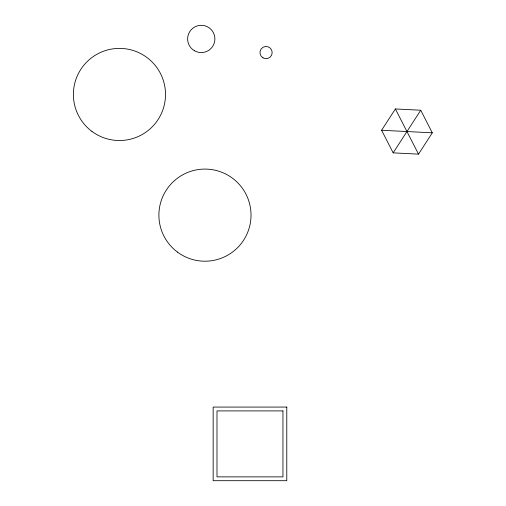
<?xml version="1.0" encoding="UTF-8"?>
<svg xmlns="http://www.w3.org/2000/svg" width="506" height="506" viewBox="0 0 506 506"><rect width="100%" height="100%" fill="white"/><g stroke="black" fill="none" stroke-linecap="round" stroke-linejoin="round"><path stroke-width="0.76" d="M381.6 130.263L395.388 108.948L420.739 110.232L432.301 132.825L418.513 154.14L393.162 152.856L381.6 130.263L432.301 132.825M393.162 152.856L420.739 110.232M395.388 108.948L418.513 154.14M286.788 407.071L213.152 407.071L213.152 480.7L286.788 480.7L286.788 407.071M282.949 410.904L216.992 410.904L216.992 476.867L282.949 476.867L282.949 410.904M263.012 57.855A6.11 6.11 0 0 0 272.177 52.561A6.11 6.11 0 0 0 263.012 47.273A6.11 6.11 0 0 0 263.012 57.855M194.443 50.739A13.63 13.63 0 0 0 214.892 38.93A13.63 13.63 0 0 0 194.443 27.128A13.63 13.63 0 0 0 194.443 50.739M177.429 252.077A46.065 46.065 0 0 0 250.71 220.515A46.065 46.065 0 0 0 186.739 172.837A46.065 46.065 0 0 0 177.429 252.077M91.921 131.396A46.065 46.065 0 0 0 165.203 99.834A46.065 46.065 0 0 0 101.225 52.156A46.065 46.065 0 0 0 91.921 131.396"/></g></svg>
